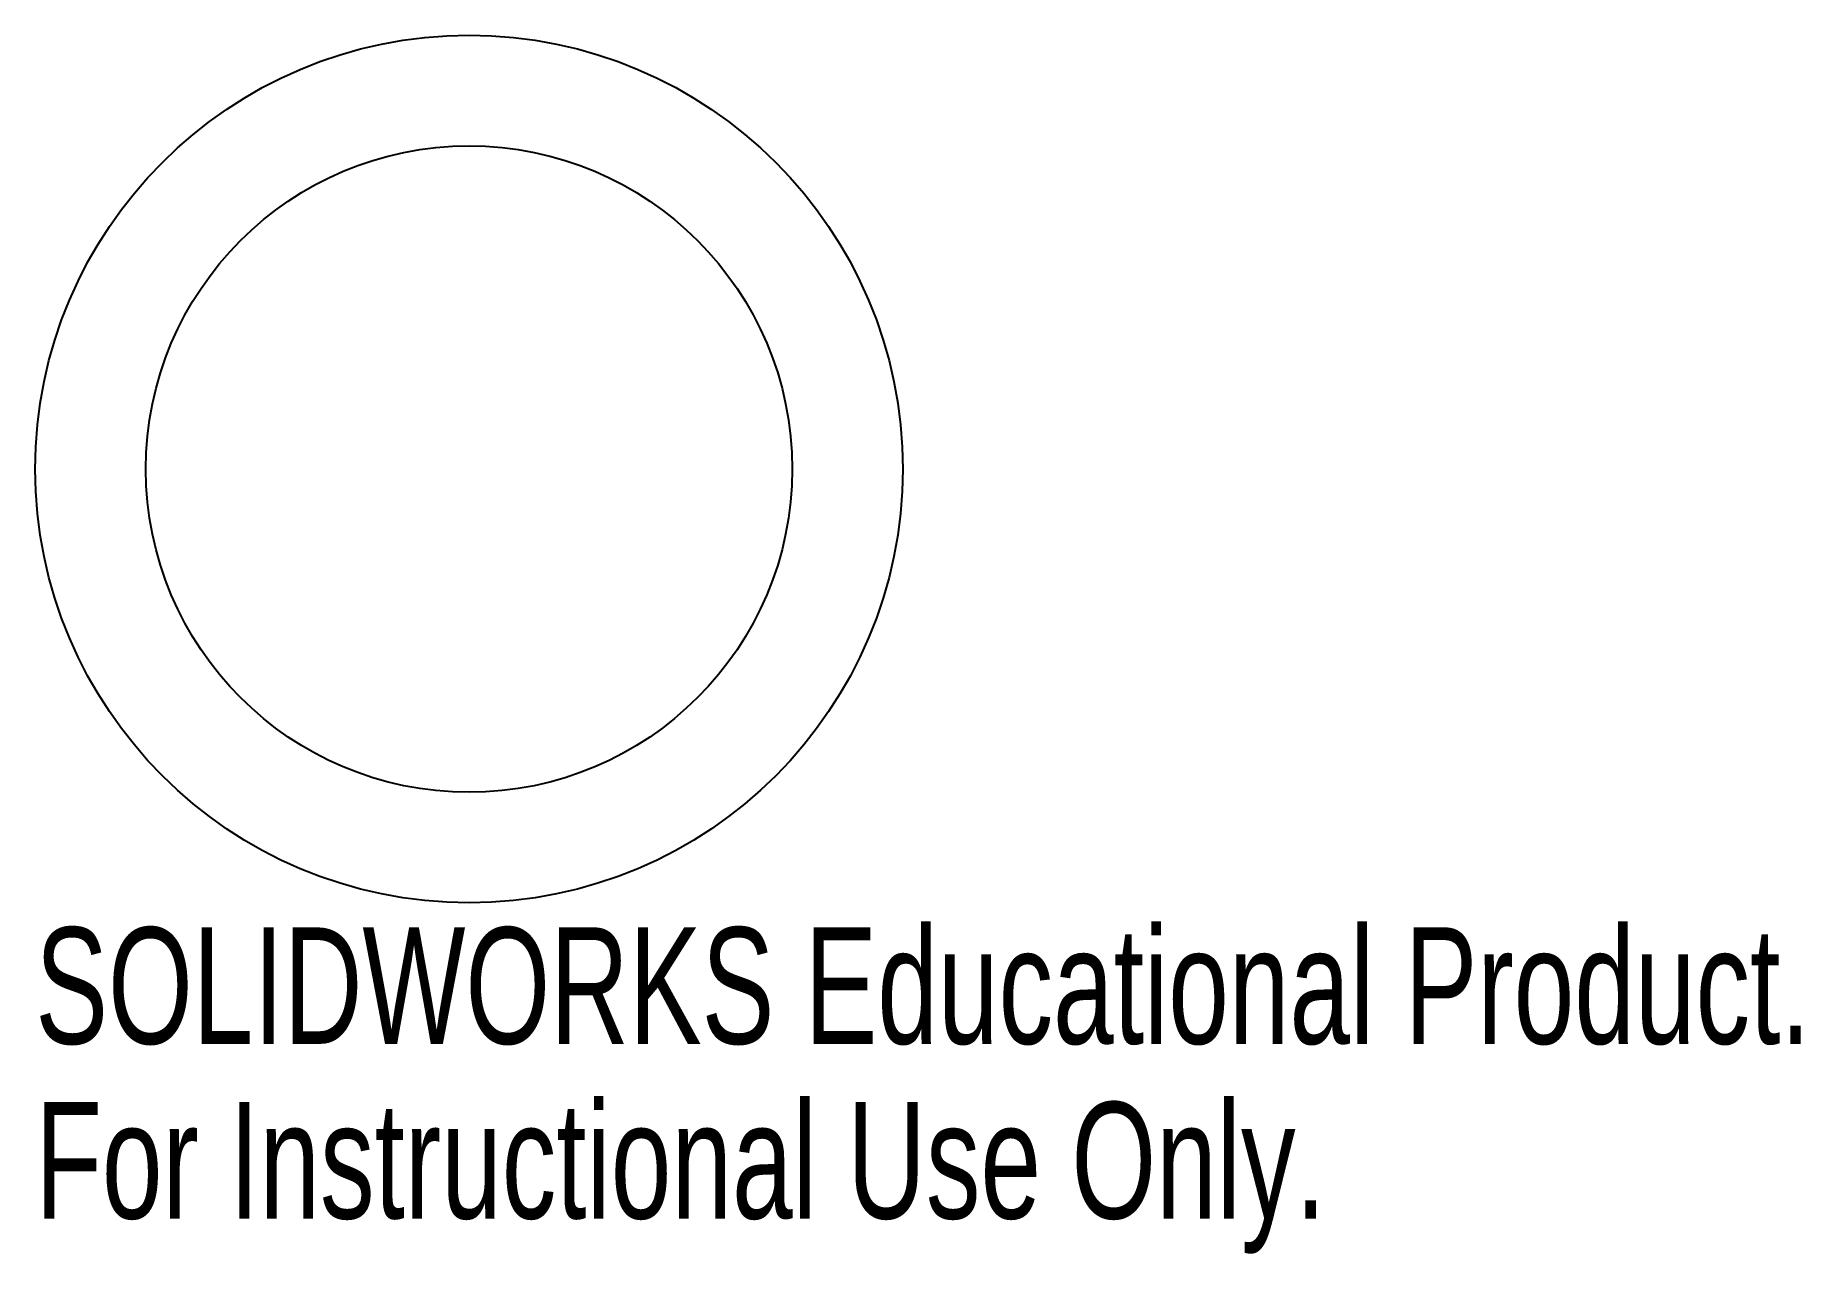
# Model space of a CAD drawing. Header units: millimetres. Extents: x -18 to 55.3, y -32.6 to 18.
import ezdxf

# ---------------------------------------------------------------- set-up
doc = ezdxf.new("R2010")
doc.units = ezdxf.units.MM
doc.styles.add('SLDTEXTSTYLE0', font='TXT', dxfattribs={"width": 0.7})

msp = doc.modelspace()

# ---------------------------------------------------------------- linework, layer by layer
at = {"color": 7, "linetype": 'Continuous'}
for radius in [18, 13.413]:
    msp.add_circle((0, 0), radius, dxfattribs=at)

# ---------------------------------------------------------------- texts
at = {"color": 7, "linetype": 'Continuous', "char_height": 4.83362, "attachment_point": 1, "style": 'SLDTEXTSTYLE0'}
for s, insert in [('SOLIDWORKS Educational Product.', (-18, -19.02)), ('For Instructional Use Only.', (-18, -26.27))]:
    msp.add_mtext(s, dxfattribs=dict(at, insert=insert))

doc.saveas('drawing.dxf')
